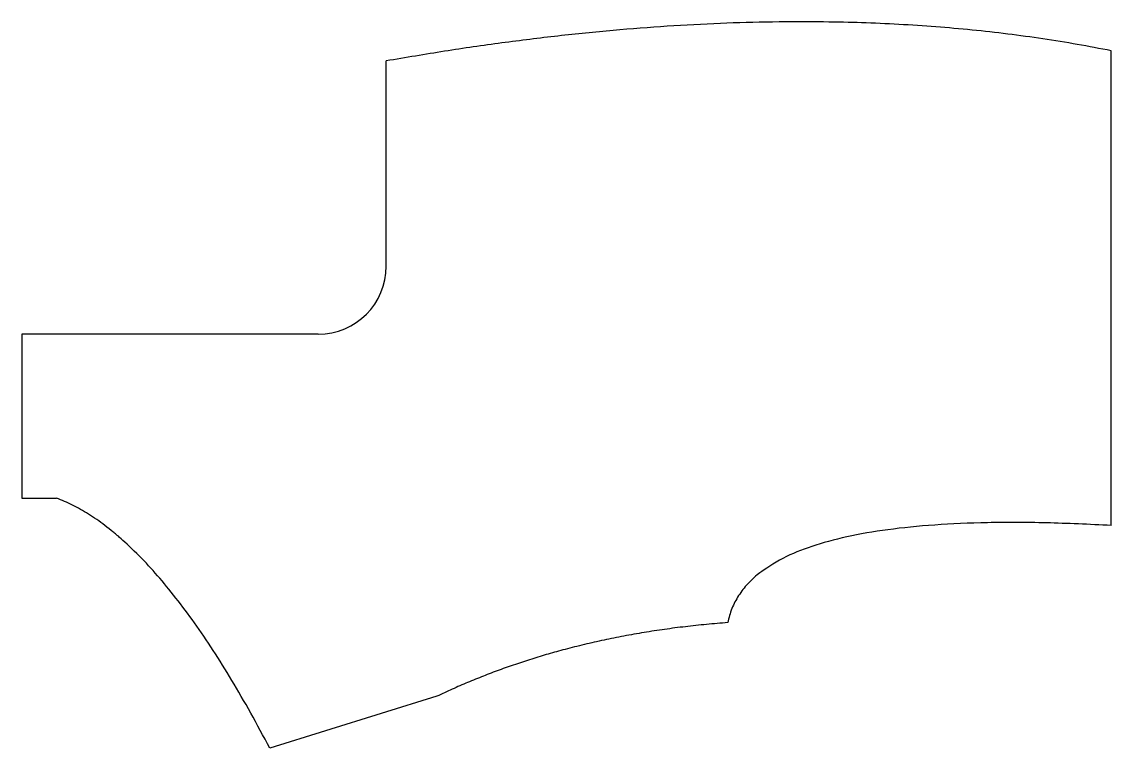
# Model space of a CAD drawing. Header units: millimetres. Extents: x -56 to 89, y -160 to -64.
import ezdxf

# ---------------------------------------------------------------- set-up
doc = ezdxf.new("R2010")
doc.units = ezdxf.units.MM
doc.layers.add('Sketch', color=7, linetype='CONTINUOUS')

msp = doc.modelspace()

# ---------------------------------------------------------------- linework, layer by layer
at = {"layer": 'Sketch'}
for p, q in [((88.81, -130.56), (88.81, -67.52)), ((88.81, -130.56), (88.81, -67.52)), ((-7.49, -96.11), (-7.49, -68.87)), ((-55.92, -105.16), (-55.92, -126.94)), ((-16.54, -105.16), (-55.92, -105.16)), ((-55.92, -126.94), (-51.32, -126.94)), ((-0.76, -153.25), (-22.97, -160.15))]:
    msp.add_line(p, q, dxfattribs=at)
msp.add_arc((-16.54, -96.11), 9.05, -90, 0, dxfattribs=at)
for points in [[(88.81, -67.52), (47.39, -59.2), (-7.49, -68.87)], [(-22.97, -160.15), (-37.74, -131.95), (-51.32, -126.94)], [(88.81, -130.56), (40.89, -127.89), (37.87, -143.47)], [(37.87, -143.47), (16.38, -145.06), (-0.76, -153.25)]]:
    msp.add_open_spline(points, degree=2, dxfattribs=at)

doc.saveas('drawing.dxf')
